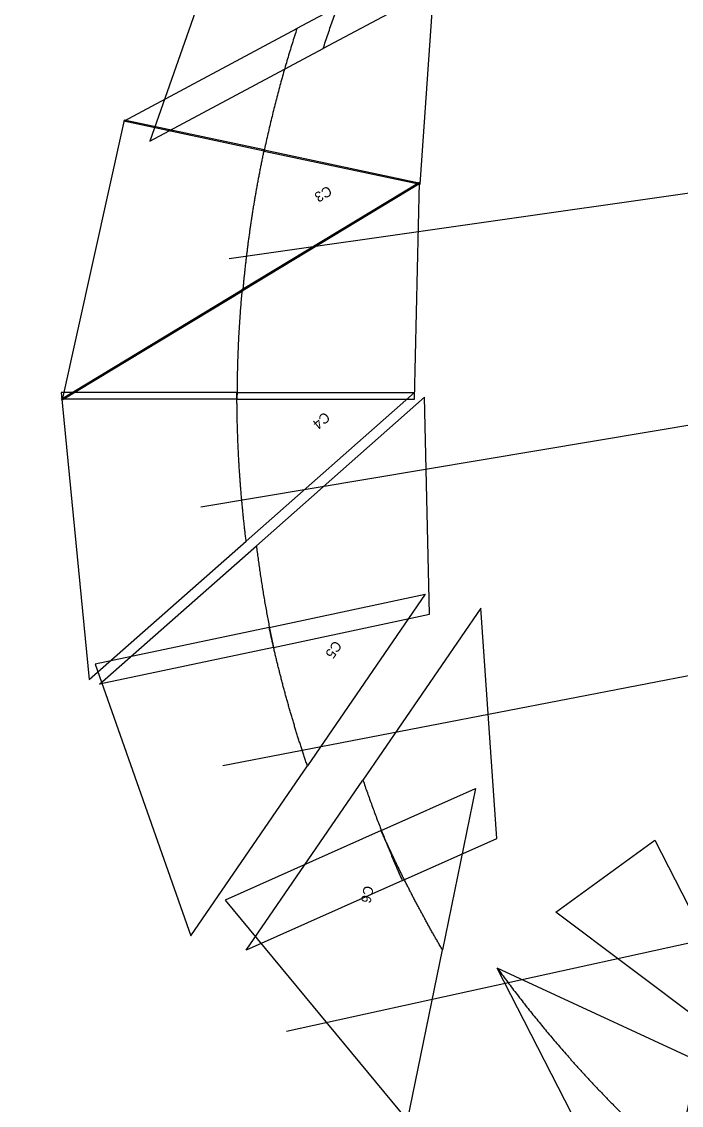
# Model space of a CAD drawing. Extents: x -8646 to 178477, y -34077 to 43180.
# Drawn here: x -8646 to -4509, y -4434 to 2362 of the extents above; entities that cross this region are included whole.
import ezdxf

# ---------------------------------------------------------------- set-up
doc = ezdxf.new("R2010")
doc.units = 0
doc.header["$MEASUREMENT"] = 0
for name, color, linetype in [('08-connection.roosters', 7, 'CONTINUOUS'), ('08-text.roosters', 7, 'CONTINUOUS'), ('81_ROOSTERS_PLINE', 5, 'CONTINUOUS')]:
    doc.layers.add(name, color=color, linetype=linetype)

msp = doc.modelspace()

# ---------------------------------------------------------------- linework, layer by layer
at = {"layer": '08-connection.roosters'}
for p, q in [((-6985.8, -3968.7, 747.9), (174527.4, 35858.1)), ((-7383.4, -2302.4, 710.3), (174527.4, 32858.1)), ((-7522.4, -680.4, 699.9), (174527.4, 29858.1)), ((-7343.9, 877.1, 661.3), (174527.4, 26858.1))]:
    msp.add_line(p, q, dxfattribs=at)
at = {"layer": '81_ROOSTERS_PLINE', "extrusion": (-0.270069, 0.092655, -0.958372)}
msp.add_lwpolyline([(-665.1, 7380), (-740.9, 8272.5), (1020.1, 8284.8), (117.9, 7409.7), (105.6, 7409.9), (93.4, 7410.1), (81.1, 7410.2), (68.9, 7410.4), (56.6, 7410.5), (44.4, 7410.5), (32.1, 7410.6), (19.9, 7410.7), (7.6, 7410.7), (-4.6, 7410.7), (-16.9, 7410.7), (-29.1, 7410.6), (-41.4, 7410.6), (-53.6, 7410.5), (-65.9, 7410.4), (-78.1, 7410.3), (-90.3, 7410.1), (-102.6, 7410), (-114.8, 7409.8), (-127.1, 7409.6), (-139.3, 7409.3), (-151.6, 7409.1), (-163.8, 7408.8), (-176.1, 7408.5), (-188.3, 7408.2), (-200.6, 7407.9), (-212.8, 7407.5), (-225.1, 7407.2), (-237.3, 7406.8), (-249.5, 7406.4), (-261.8, 7405.9), (-274, 7405.5), (-286.3, 7405), (-298.5, 7404.5), (-310.7, 7404), (-323, 7403.5), (-335.2, 7402.9), (-347.5, 7402.3), (-359.7, 7401.7), (-371.9, 7401.1), (-384.2, 7400.5), (-396.4, 7399.8), (-408.6, 7399.1), (-420.8, 7398.4), (-433.1, 7397.7), (-445.3, 7397), (-457.5, 7396.2), (-469.7, 7395.4), (-482, 7394.6), (-494.2, 7393.8), (-506.4, 7392.9), (-518.6, 7392.1), (-530.8, 7391.2), (-543.1, 7390.3), (-555.3, 7389.3), (-567.5, 7388.4), (-579.7, 7387.4), (-591.9, 7386.4), (-604.1, 7385.4), (-616.3, 7384.4), (-628.5, 7383.3), (-640.7, 7382.2), (-652.9, 7381.1), (-665.1, 7380)], dxfattribs=at)
at = {"layer": '81_ROOSTERS_PLINE', "extrusion": (0.270069, -0.092655, 0.958372)}
msp.add_lwpolyline([(-117.9, 7409.7), (-105.6, 7409.9), (-93.4, 7410.1), (-81.1, 7410.2), (-68.9, 7410.4), (-56.6, 7410.5), (-44.4, 7410.5), (-32.1, 7410.6), (-19.9, 7410.7), (-7.6, 7410.7), (4.6, 7410.7), (16.9, 7410.7), (29.1, 7410.6), (41.4, 7410.6), (53.6, 7410.5), (65.9, 7410.4), (78.1, 7410.3), (90.3, 7410.1), (102.6, 7410), (114.8, 7409.8), (127.1, 7409.6), (139.3, 7409.3), (151.6, 7409.1), (163.8, 7408.8), (176.1, 7408.5), (188.3, 7408.2), (200.6, 7407.9), (212.8, 7407.5), (225.1, 7407.2), (237.3, 7406.8), (249.5, 7406.4), (261.8, 7405.9), (274, 7405.5), (286.3, 7405), (298.5, 7404.5), (310.7, 7404), (323, 7403.5), (335.2, 7402.9), (347.5, 7402.3), (359.7, 7401.7), (371.9, 7401.1), (384.2, 7400.5), (396.4, 7399.8), (408.6, 7399.1), (420.8, 7398.4), (433.1, 7397.7), (445.3, 7397), (457.5, 7396.2), (469.7, 7395.4), (482, 7394.6), (494.2, 7393.8), (506.4, 7392.9), (518.6, 7392.1), (530.8, 7391.2), (543.1, 7390.3), (555.3, 7389.3), (567.5, 7388.4), (579.7, 7387.4), (591.9, 7386.4), (604.1, 7385.4), (616.3, 7384.4), (628.5, 7383.3), (640.7, 7382.2), (652.9, 7381.1), (665.1, 7380), (607.9, 6705.8), (-117.9, 7409.7)], dxfattribs=at)
at = {"layer": '81_ROOSTERS_PLINE', "color": 5, "extrusion": (-0.232428, 0.016254, -0.972478)}
for points in [[(-1829.9, 7264.4), (-1817.9, 7267.5), (-1805.8, 7270.6), (-1793.7, 7273.6), (-1781.6, 7276.6), (-1769.6, 7279.6), (-1757.5, 7282.6), (-1745.4, 7285.6), (-1733.3, 7288.6), (-1721.2, 7291.5), (-1709.1, 7294.4), (-1697, 7297.3), (-1684.9, 7300.1), (-1672.8, 7303), (-1660.6, 7305.8), (-1648.5, 7308.6), (-1636.4, 7311.4), (-1624.2, 7314.2), (-1612.1, 7316.9), (-1600, 7319.6), (-1587.8, 7322.3), (-1575.7, 7325), (-1563.5, 7327.7), (-1551.3, 7330.3), (-1539.2, 7332.9), (-1527, 7335.5), (-1514.8, 7338.1), (-1502.6, 7340.7), (-1490.4, 7343.2), (-1478.2, 7345.7), (-1466.1, 7348.2), (-1453.9, 7350.7), (-1441.7, 7353.1), (-1429.4, 7355.6), (-1417.2, 7358), (-1405, 7360.4), (-1392.8, 7362.7), (-1380.6, 7365.1), (-1368.3, 7367.4), (-1356.1, 7369.7), (-1343.9, 7372), (-1331.6, 7374.3), (-1319.4, 7376.5), (-1307.2, 7378.8), (-1294.9, 7381), (-1282.7, 7383.2), (-1270.4, 7385.3), (-1258.1, 7387.5), (-1245.9, 7389.6), (-1233.6, 7391.7), (-1221.3, 7393.8), (-1209, 7395.8), (-1196.8, 7397.9), (-1184.5, 7399.9), (-1172.2, 7401.9), (-1159.9, 7403.9), (-1147.6, 7405.8), (-1135.3, 7407.8), (-1123, 7409.7), (-1110.7, 7411.6), (-1098.4, 7413.4), (-1086.1, 7415.3), (-1073.8, 7417.1), (-1061.5, 7418.9), (-1049.2, 7420.7), (-909.9, 6401.4), (-2357.3, 6401.8), (-1829.9, 7264.4)], [(-1049.2, 7420.7), (-1174.4, 8336.8), (-1829.9, 7264.4), (-1817.9, 7267.5), (-1805.8, 7270.6), (-1793.7, 7273.6), (-1781.6, 7276.6), (-1769.6, 7279.6), (-1757.5, 7282.6), (-1745.4, 7285.6), (-1733.3, 7288.6), (-1721.2, 7291.5), (-1709.1, 7294.4), (-1697, 7297.3), (-1684.9, 7300.1), (-1672.8, 7303), (-1660.6, 7305.8), (-1648.5, 7308.6), (-1636.4, 7311.4), (-1624.2, 7314.2), (-1612.1, 7316.9), (-1600, 7319.6), (-1587.8, 7322.3), (-1575.7, 7325), (-1563.5, 7327.7), (-1551.3, 7330.3), (-1539.2, 7332.9), (-1527, 7335.5), (-1514.8, 7338.1), (-1502.6, 7340.7), (-1490.4, 7343.2), (-1478.2, 7345.7), (-1466.1, 7348.2), (-1453.9, 7350.7), (-1441.7, 7353.1), (-1429.4, 7355.6), (-1417.2, 7358), (-1405, 7360.4), (-1392.8, 7362.7), (-1380.6, 7365.1), (-1368.3, 7367.4), (-1356.1, 7369.7), (-1343.9, 7372), (-1331.6, 7374.3), (-1319.4, 7376.5), (-1307.2, 7378.8), (-1294.9, 7381), (-1282.7, 7383.2), (-1270.4, 7385.3), (-1258.1, 7387.5), (-1245.9, 7389.6), (-1233.6, 7391.7), (-1221.3, 7393.8), (-1209, 7395.8), (-1196.8, 7397.9), (-1184.5, 7399.9), (-1172.2, 7401.9), (-1159.9, 7403.9), (-1147.6, 7405.8), (-1135.3, 7407.8), (-1123, 7409.7), (-1110.7, 7411.6), (-1098.4, 7413.4), (-1086.1, 7415.3), (-1073.8, 7417.1), (-1061.5, 7418.9), (-1049.2, 7420.7)]]:
    msp.add_lwpolyline(points, dxfattribs=at)
at = {"layer": '81_ROOSTERS_PLINE', "extrusion": (-0.233908, 0.008994, -0.972217)}
msp.add_lwpolyline([(-1283, 7383.9), (-1436.1, 8295.7), (332.6, 8625.2), (-397.1, 7486.2), (-404, 7485.8), (-411, 7485.5), (-418, 7485.1), (-424.9, 7484.7), (-431.9, 7484.3), (-438.8, 7483.8), (-445.8, 7483.4), (-452.8, 7483), (-459.7, 7482.6), (-466.7, 7482.1), (-473.6, 7481.7), (-480.6, 7481.2), (-487.5, 7480.8), (-494.5, 7480.3), (-501.5, 7479.8), (-508.4, 7479.3), (-515.4, 7478.9), (-522.3, 7478.4), (-529.3, 7477.9), (-536.2, 7477.4), (-543.2, 7476.8), (-550.1, 7476.3), (-557.1, 7475.8), (-564, 7475.3), (-571, 7474.7), (-577.9, 7474.2), (-584.9, 7473.6), (-591.8, 7473.1), (-598.8, 7472.5), (-605.7, 7471.9), (-612.7, 7471.4), (-619.6, 7470.8), (-626.6, 7470.2), (-633.5, 7469.6), (-640.5, 7469), (-647.4, 7468.4), (-654.4, 7467.7), (-661.3, 7467.1), (-668.2, 7466.5), (-675.2, 7465.8), (-682.1, 7465.2), (-689.1, 7464.5), (-696, 7463.9), (-702.9, 7463.2), (-709.9, 7462.6), (-716.8, 7461.9), (-723.8, 7461.2), (-730.7, 7460.5), (-737.6, 7459.8), (-744.6, 7459.1), (-751.5, 7458.4), (-758.4, 7457.7), (-765.4, 7456.9), (-772.3, 7456.2), (-779.2, 7455.5), (-786.2, 7454.7), (-793.1, 7454), (-800, 7453.2), (-807, 7452.5), (-813.9, 7451.7), (-820.8, 7450.9), (-827.8, 7450.1), (-834.7, 7449.3), (-841.6, 7448.5), (-848.5, 7447.7), (-855.5, 7446.9), (-862.4, 7446.1), (-869.3, 7445.3), (-876.2, 7444.5), (-883.2, 7443.6), (-890.1, 7442.8), (-897, 7441.9), (-903.9, 7441.1), (-910.8, 7440.2), (-917.7, 7439.3), (-924.7, 7438.5), (-931.6, 7437.6), (-938.5, 7436.7), (-945.4, 7435.8), (-952.3, 7434.9), (-959.2, 7434), (-966.1, 7433.1), (-973.1, 7432.2), (-980, 7431.2), (-986.9, 7430.3), (-993.8, 7429.4), (-1000.7, 7428.4), (-1007.6, 7427.5), (-1014.5, 7426.5), (-1021.4, 7425.5), (-1028.3, 7424.6), (-1035.2, 7423.6), (-1042.1, 7422.6), (-1049, 7421.6), (-1055.9, 7420.6), (-1062.8, 7419.6), (-1069.7, 7418.6), (-1076.6, 7417.6), (-1083.5, 7416.5), (-1090.4, 7415.5), (-1097.3, 7414.5), (-1104.2, 7413.4), (-1111.1, 7412.4), (-1118, 7411.3), (-1124.9, 7410.2), (-1131.7, 7409.2), (-1138.6, 7408.1), (-1145.5, 7407), (-1152.4, 7405.9), (-1159.3, 7404.8), (-1166.2, 7403.7), (-1173.1, 7402.6), (-1179.9, 7401.5), (-1186.8, 7400.3), (-1193.7, 7399.2), (-1200.6, 7398.1), (-1207.5, 7396.9), (-1214.3, 7395.8), (-1221.2, 7394.6), (-1228.1, 7393.5), (-1235, 7392.3), (-1241.8, 7391.1), (-1248.7, 7389.9), (-1255.6, 7388.7), (-1262.4, 7387.5), (-1269.3, 7386.3), (-1276.2, 7385.1), (-1283, 7383.9)], dxfattribs=at)
at = {"layer": '81_ROOSTERS_PLINE', "extrusion": (0.233908, -0.008994, 0.972217)}
msp.add_lwpolyline([(397.1, 7486.2), (404, 7485.8), (411, 7485.5), (418, 7485.1), (424.9, 7484.7), (431.9, 7484.3), (438.8, 7483.8), (445.8, 7483.4), (452.8, 7483), (459.7, 7482.6), (466.7, 7482.1), (473.6, 7481.7), (480.6, 7481.2), (487.5, 7480.8), (494.5, 7480.3), (501.5, 7479.8), (508.4, 7479.3), (515.4, 7478.9), (522.3, 7478.4), (529.3, 7477.9), (536.2, 7477.4), (543.2, 7476.8), (550.1, 7476.3), (557.1, 7475.8), (564, 7475.3), (571, 7474.7), (577.9, 7474.2), (584.9, 7473.6), (591.8, 7473.1), (598.8, 7472.5), (605.7, 7471.9), (612.7, 7471.4), (619.6, 7470.8), (626.6, 7470.2), (633.5, 7469.6), (640.5, 7469), (647.4, 7468.4), (654.4, 7467.7), (661.3, 7467.1), (668.2, 7466.5), (675.2, 7465.8), (682.1, 7465.2), (689.1, 7464.5), (696, 7463.9), (702.9, 7463.2), (709.9, 7462.6), (716.8, 7461.9), (723.8, 7461.2), (730.7, 7460.5), (737.6, 7459.8), (744.6, 7459.1), (751.5, 7458.4), (758.4, 7457.7), (765.4, 7456.9), (772.3, 7456.2), (779.2, 7455.5), (786.2, 7454.7), (793.1, 7454), (800, 7453.2), (807, 7452.5), (813.9, 7451.7), (820.8, 7450.9), (827.8, 7450.1), (834.7, 7449.3), (841.6, 7448.5), (848.5, 7447.7), (855.5, 7446.9), (862.4, 7446.1), (869.3, 7445.3), (876.2, 7444.5), (883.2, 7443.6), (890.1, 7442.8), (897, 7441.9), (903.9, 7441.1), (910.8, 7440.2), (917.7, 7439.3), (924.7, 7438.5), (931.6, 7437.6), (938.5, 7436.7), (945.4, 7435.8), (952.3, 7434.9), (959.2, 7434), (966.1, 7433.1), (973.1, 7432.2), (980, 7431.2), (986.9, 7430.3), (993.8, 7429.4), (1000.7, 7428.4), (1007.6, 7427.5), (1014.5, 7426.5), (1021.4, 7425.5), (1028.3, 7424.6), (1035.2, 7423.6), (1042.1, 7422.6), (1049, 7421.6), (1055.9, 7420.6), (1062.8, 7419.6), (1069.7, 7418.6), (1076.6, 7417.6), (1083.5, 7416.5), (1090.4, 7415.5), (1097.3, 7414.5), (1104.2, 7413.4), (1111.1, 7412.4), (1118, 7411.3), (1124.9, 7410.2), (1131.7, 7409.2), (1138.6, 7408.1), (1145.5, 7407), (1152.4, 7405.9), (1159.3, 7404.8), (1166.2, 7403.7), (1173.1, 7402.6), (1179.9, 7401.5), (1186.8, 7400.3), (1193.7, 7399.2), (1200.6, 7398.1), (1207.5, 7396.9), (1214.3, 7395.8), (1221.2, 7394.6), (1228.1, 7393.5), (1235, 7392.3), (1241.8, 7391.1), (1248.7, 7389.9), (1255.6, 7388.7), (1262.4, 7387.5), (1269.3, 7386.3), (1276.2, 7385.1), (1283, 7383.9), (1112.7, 6369.3), (397.1, 7486.2)], dxfattribs=at)
at = {"layer": '81_ROOSTERS_PLINE', "color": 5, "extrusion": (-0.231781, 0.005271, -0.972754)}
for points in [[(-515.2, 7481.7), (-504.5, 7482.5), (-493.8, 7483.2), (-483.1, 7483.9), (-472.4, 7484.6), (-461.7, 7485.3), (-450.9, 7486), (-440.2, 7486.6), (-429.5, 7487.3), (-418.8, 7487.9), (-408.1, 7488.5), (-397.3, 7489.1), (-386.6, 7489.7), (-375.9, 7490.2), (-365.2, 7490.8), (-354.5, 7491.3), (-343.7, 7491.8), (-333, 7492.3), (-322.3, 7492.8), (-311.6, 7493.2), (-300.8, 7493.7), (-290.1, 7494.1), (-279.4, 7494.5), (-268.6, 7494.9), (-257.9, 7495.3), (-247.2, 7495.7), (-236.4, 7496), (-225.7, 7496.4), (-215, 7496.7), (-204.3, 7497), (-193.5, 7497.3), (-182.8, 7497.6), (-172.1, 7497.8), (-161.3, 7498.1), (-150.6, 7498.3), (-139.8, 7498.5), (-129.1, 7498.7), (-118.4, 7498.9), (-107.6, 7499.1), (-96.9, 7499.2), (-86.2, 7499.4), (-75.4, 7499.5), (-64.7, 7499.6), (-54, 7499.7), (-43.2, 7499.7), (-32.5, 7499.8), (-21.7, 7499.8), (-11, 7499.8), (-0.3, 7499.9), (10.5, 7499.8), (21.2, 7499.8), (31.9, 7499.8), (42.7, 7499.7), (53.4, 7499.7), (64.1, 7499.6), (74.9, 7499.5), (85.6, 7499.4), (96.4, 7499.2), (107.1, 7499.1), (117.8, 7498.9), (128.6, 7498.7), (139.3, 7498.5), (150, 7498.3), (160.8, 7498.1), (171.9, 7497.8), (146.6, 6354), (-1213.7, 6354), (-515.2, 7481.7)], [(171.9, 7497.8), (197, 8631.7), (-515.2, 7481.7), (-504.5, 7482.5), (-493.8, 7483.2), (-483.1, 7483.9), (-472.4, 7484.6), (-461.7, 7485.3), (-450.9, 7486), (-440.2, 7486.6), (-429.5, 7487.3), (-418.8, 7487.9), (-408.1, 7488.5), (-397.3, 7489.1), (-386.6, 7489.7), (-375.9, 7490.2), (-365.2, 7490.8), (-354.5, 7491.3), (-343.7, 7491.8), (-333, 7492.3), (-322.3, 7492.8), (-311.6, 7493.2), (-300.8, 7493.7), (-290.1, 7494.1), (-279.4, 7494.5), (-268.6, 7494.9), (-257.9, 7495.3), (-247.2, 7495.7), (-236.4, 7496), (-225.7, 7496.4), (-215, 7496.7), (-204.3, 7497), (-193.5, 7497.3), (-182.8, 7497.6), (-172.1, 7497.8), (-161.3, 7498.1), (-150.6, 7498.3), (-139.8, 7498.5), (-129.1, 7498.7), (-118.4, 7498.9), (-107.6, 7499.1), (-96.9, 7499.2), (-86.2, 7499.4), (-75.4, 7499.5), (-64.7, 7499.6), (-54, 7499.7), (-43.2, 7499.7), (-32.5, 7499.8), (-21.7, 7499.8), (-11, 7499.8), (-0.3, 7499.9), (10.5, 7499.8), (21.2, 7499.8), (31.9, 7499.8), (42.7, 7499.7), (53.4, 7499.7), (64.1, 7499.6), (74.9, 7499.5), (85.6, 7499.4), (96.4, 7499.2), (107.1, 7499.1), (117.8, 7498.9), (128.6, 7498.7), (139.3, 7498.5), (150, 7498.3), (160.8, 7498.1), (171.9, 7497.8)]]:
    msp.add_lwpolyline(points, dxfattribs=at)
at = {"layer": '81_ROOSTERS_PLINE', "extrusion": (-0.231649, -0.034056, -0.972203)}
msp.add_lwpolyline([(-1096.7, 7419.3), (-1257.1, 8542), (549.4, 8630.7), (-166.6, 7499.8), (-173.9, 7499.7), (-181.2, 7499.5), (-188.5, 7499.3), (-195.8, 7499.1), (-203.1, 7498.9), (-210.4, 7498.7), (-217.7, 7498.5), (-225, 7498.3), (-232.3, 7498), (-239.6, 7497.8), (-246.9, 7497.6), (-254.2, 7497.3), (-261.5, 7497.1), (-268.7, 7496.8), (-276, 7496.5), (-283.3, 7496.2), (-290.6, 7496), (-297.9, 7495.7), (-305.2, 7495.4), (-312.5, 7495.1), (-319.8, 7494.7), (-327.1, 7494.4), (-334.4, 7494.1), (-341.7, 7493.8), (-349, 7493.4), (-356.2, 7493.1), (-363.5, 7492.7), (-370.8, 7492.3), (-378.1, 7492), (-385.4, 7491.6), (-392.7, 7491.2), (-400, 7490.8), (-407.3, 7490.4), (-414.5, 7490), (-421.8, 7489.6), (-429.1, 7489.2), (-436.4, 7488.7), (-443.7, 7488.3), (-451, 7487.8), (-458.3, 7487.4), (-465.5, 7486.9), (-472.8, 7486.5), (-480.1, 7486), (-487.4, 7485.5), (-494.7, 7485), (-502, 7484.5), (-509.2, 7484), (-516.5, 7483.5), (-523.8, 7483), (-531.1, 7482.5), (-538.4, 7481.9), (-545.6, 7481.4), (-552.9, 7480.9), (-560.2, 7480.3), (-567.5, 7479.7), (-574.7, 7479.2), (-582, 7478.6), (-589.3, 7478), (-596.6, 7477.4), (-603.8, 7476.8), (-611.1, 7476.2), (-618.4, 7475.6), (-625.7, 7475), (-632.9, 7474.4), (-640.2, 7473.7), (-647.5, 7473.1), (-654.7, 7472.4), (-662, 7471.8), (-669.3, 7471.1), (-676.5, 7470.5), (-683.8, 7469.8), (-691.1, 7469.1), (-698.3, 7468.4), (-705.6, 7467.7), (-712.9, 7467), (-720.1, 7466.3), (-727.4, 7465.6), (-734.7, 7464.8), (-741.9, 7464.1), (-749.2, 7463.4), (-756.4, 7462.6), (-763.7, 7461.9), (-771, 7461.1), (-778.2, 7460.3), (-785.5, 7459.5), (-792.7, 7458.8), (-800, 7458), (-807.2, 7457.2), (-814.5, 7456.4), (-821.7, 7455.5), (-829, 7454.7), (-836.2, 7453.9), (-843.5, 7453.1), (-850.7, 7452.2), (-858, 7451.4), (-865.2, 7450.5), (-872.5, 7449.6), (-879.7, 7448.8), (-887, 7447.9), (-894.2, 7447), (-901.5, 7446.1), (-908.7, 7445.2), (-916, 7444.3), (-923.2, 7443.4), (-930.4, 7442.5), (-937.7, 7441.5), (-944.9, 7440.6), (-952.1, 7439.7), (-959.4, 7438.7), (-966.6, 7437.8), (-973.8, 7436.8), (-981.1, 7435.8), (-988.3, 7434.8), (-995.5, 7433.8), (-1002.8, 7432.9), (-1010, 7431.9), (-1017.2, 7430.8), (-1024.5, 7429.8), (-1031.7, 7428.8), (-1038.9, 7427.8), (-1046.1, 7426.7), (-1053.4, 7425.7), (-1060.6, 7424.6), (-1067.8, 7423.6), (-1075, 7422.5), (-1082.2, 7421.4), (-1089.5, 7420.4), (-1096.7, 7419.3)], dxfattribs=at)
at = {"layer": '81_ROOSTERS_PLINE', "extrusion": (0.231649, 0.034056, 0.972203)}
msp.add_lwpolyline([(166.6, 7499.8), (173.9, 7499.7), (181.2, 7499.5), (188.5, 7499.3), (195.8, 7499.1), (203.1, 7498.9), (210.4, 7498.7), (217.7, 7498.5), (225, 7498.3), (232.3, 7498), (239.6, 7497.8), (246.9, 7497.6), (254.2, 7497.3), (261.5, 7497.1), (268.7, 7496.8), (276, 7496.5), (283.3, 7496.2), (290.6, 7496), (297.9, 7495.7), (305.2, 7495.4), (312.5, 7495.1), (319.8, 7494.7), (327.1, 7494.4), (334.4, 7494.1), (341.7, 7493.8), (349, 7493.4), (356.2, 7493.1), (363.5, 7492.7), (370.8, 7492.3), (378.1, 7492), (385.4, 7491.6), (392.7, 7491.2), (400, 7490.8), (407.3, 7490.4), (414.5, 7490), (421.8, 7489.6), (429.1, 7489.2), (436.4, 7488.7), (443.7, 7488.3), (451, 7487.8), (458.3, 7487.4), (465.5, 7486.9), (472.8, 7486.5), (480.1, 7486), (487.4, 7485.5), (494.7, 7485), (502, 7484.5), (509.2, 7484), (516.5, 7483.5), (523.8, 7483), (531.1, 7482.5), (538.4, 7481.9), (545.6, 7481.4), (552.9, 7480.9), (560.2, 7480.3), (567.5, 7479.7), (574.7, 7479.2), (582, 7478.6), (589.3, 7478), (596.6, 7477.4), (603.8, 7476.8), (611.1, 7476.2), (618.4, 7475.6), (625.7, 7475), (632.9, 7474.4), (640.2, 7473.7), (647.5, 7473.1), (654.7, 7472.4), (662, 7471.8), (669.3, 7471.1), (676.5, 7470.5), (683.8, 7469.8), (691.1, 7469.1), (698.3, 7468.4), (705.6, 7467.7), (712.9, 7467), (720.1, 7466.3), (727.4, 7465.6), (734.7, 7464.8), (741.9, 7464.1), (749.2, 7463.4), (756.4, 7462.6), (763.7, 7461.9), (771, 7461.1), (778.2, 7460.3), (785.5, 7459.5), (792.7, 7458.8), (800, 7458), (807.2, 7457.2), (814.5, 7456.4), (821.7, 7455.5), (829, 7454.7), (836.2, 7453.9), (843.5, 7453.1), (850.7, 7452.2), (858, 7451.4), (865.2, 7450.5), (872.5, 7449.6), (879.7, 7448.8), (887, 7447.9), (894.2, 7447), (901.5, 7446.1), (908.7, 7445.2), (916, 7444.3), (923.2, 7443.4), (930.4, 7442.5), (937.7, 7441.5), (944.9, 7440.6), (952.1, 7439.7), (959.4, 7438.7), (966.6, 7437.8), (973.8, 7436.8), (981.1, 7435.8), (988.3, 7434.8), (995.5, 7433.8), (1002.8, 7432.9), (1010, 7431.9), (1017.2, 7430.8), (1024.5, 7429.8), (1031.7, 7428.8), (1038.9, 7427.8), (1046.1, 7426.7), (1053.4, 7425.7), (1060.6, 7424.6), (1067.8, 7423.6), (1075, 7422.5), (1082.2, 7421.4), (1089.5, 7420.4), (1096.7, 7419.3), (934.8, 6286.7), (166.6, 7499.8)], dxfattribs=at)
at = {"layer": '81_ROOSTERS_PLINE', "color": 5, "extrusion": (-0.255163, -0.0058, -0.966881)}
msp.add_lwpolyline([(761.7, 7439.4), (771.7, 7438.3), (781.8, 7437.2), (791.8, 7436.2), (801.8, 7435.1), (811.9, 7433.9), (821.9, 7432.8), (831.9, 7431.7), (842, 7430.5), (852, 7429.3), (862, 7428.1), (872, 7426.9), (882.1, 7425.7), (892.1, 7424.5), (902.1, 7423.3), (912.1, 7422), (922.1, 7420.7), (932.1, 7419.5), (942.2, 7418.2), (952.2, 7416.8), (962.2, 7415.5), (972.2, 7414.2), (982.2, 7412.8), (992.2, 7411.5), (1002.2, 7410.1), (1012.2, 7408.7), (1022.2, 7407.3), (1032.2, 7405.9), (1042.2, 7404.4), (1052.2, 7403), (1062.2, 7401.5), (1072.1, 7400), (1082.1, 7398.6), (1092.1, 7397.1), (1102.1, 7395.5), (1112.1, 7394), (1122, 7392.5), (1132, 7390.9), (1142, 7389.3), (1152, 7387.7), (1161.9, 7386.1), (1171.9, 7384.5), (1181.9, 7382.9), (1191.8, 7381.3), (1201.8, 7379.6), (1211.7, 7377.9), (1221.7, 7376.2), (1231.6, 7374.6), (1241.6, 7372.8), (1251.5, 7371.1), (1261.5, 7369.4), (1271.4, 7367.6), (1281.4, 7365.9), (1291.3, 7364.1), (1301.2, 7362.3), (1311.2, 7360.5), (1321.1, 7358.7), (1331, 7356.8), (1341, 7355), (1350.9, 7353.1), (1360.8, 7351.2), (1370.7, 7349.4), (1380.6, 7347.5), (1390.6, 7345.5), (1400.5, 7343.6), (1214.7, 6326.5), (-145.7, 6326.5), (761.7, 7439.4)], dxfattribs=at)
at = {"layer": '81_ROOSTERS_PLINE', "color": 5, "extrusion": (0.255163, 0.0058, 0.966881)}
msp.add_lwpolyline([(-1400.5, 7343.6), (-1607.4, 8476.8), (-761.7, 7439.4), (-771.7, 7438.3), (-781.8, 7437.2), (-791.8, 7436.2), (-801.8, 7435.1), (-811.9, 7433.9), (-821.9, 7432.8), (-831.9, 7431.7), (-842, 7430.5), (-852, 7429.3), (-862, 7428.1), (-872, 7426.9), (-882.1, 7425.7), (-892.1, 7424.5), (-902.1, 7423.3), (-912.1, 7422), (-922.1, 7420.7), (-932.1, 7419.5), (-942.2, 7418.2), (-952.2, 7416.8), (-962.2, 7415.5), (-972.2, 7414.2), (-982.2, 7412.8), (-992.2, 7411.5), (-1002.2, 7410.1), (-1012.2, 7408.7), (-1022.2, 7407.3), (-1032.2, 7405.9), (-1042.2, 7404.4), (-1052.2, 7403), (-1062.2, 7401.5), (-1072.1, 7400), (-1082.1, 7398.6), (-1092.1, 7397.1), (-1102.1, 7395.5), (-1112.1, 7394), (-1122, 7392.5), (-1132, 7390.9), (-1142, 7389.3), (-1152, 7387.7), (-1161.9, 7386.1), (-1171.9, 7384.5), (-1181.9, 7382.9), (-1191.8, 7381.3), (-1201.8, 7379.6), (-1211.7, 7377.9), (-1221.7, 7376.2), (-1231.6, 7374.6), (-1241.6, 7372.8), (-1251.5, 7371.1), (-1261.5, 7369.4), (-1271.4, 7367.6), (-1281.4, 7365.9), (-1291.3, 7364.1), (-1301.2, 7362.3), (-1311.2, 7360.5), (-1321.1, 7358.7), (-1331, 7356.8), (-1341, 7355), (-1350.9, 7353.1), (-1360.8, 7351.2), (-1370.7, 7349.4), (-1380.6, 7347.5), (-1390.6, 7345.5), (-1400.5, 7343.6)], dxfattribs=at)
at = {"layer": '81_ROOSTERS_PLINE', "extrusion": (0.233162, 0.108643, 0.96635)}
msp.add_lwpolyline([(805.1, 7436.4), (812.2, 7435.6), (819.2, 7434.8), (826.2, 7434), (833.2, 7433.2), (840.2, 7432.4), (847.2, 7431.6), (854.2, 7430.8), (861.2, 7430), (868.2, 7429.1), (875.2, 7428.3), (882.2, 7427.4), (889.2, 7426.6), (896.2, 7425.7), (903.2, 7424.8), (910.2, 7424), (917.2, 7423.1), (924.2, 7422.2), (931.2, 7421.3), (938.2, 7420.4), (945.2, 7419.5), (952.2, 7418.6), (959.2, 7417.6), (966.2, 7416.7), (973.2, 7415.8), (980.2, 7414.8), (987.2, 7413.9), (994.2, 7412.9), (1001.2, 7411.9), (1008.2, 7411), (1015.2, 7410), (1022.1, 7409), (1029.1, 7408), (1036.1, 7407), (1043.1, 7406), (1050.1, 7405), (1057.1, 7404), (1064, 7403), (1071, 7401.9), (1078, 7400.9), (1085, 7399.8), (1092, 7398.8), (1098.9, 7397.7), (1105.9, 7396.7), (1112.9, 7395.6), (1119.9, 7394.5), (1126.8, 7393.4), (1133.8, 7392.3), (1140.8, 7391.2), (1147.7, 7390.1), (1154.7, 7389), (1161.7, 7387.9), (1168.6, 7386.8), (1175.6, 7385.6), (1182.6, 7384.5), (1189.5, 7383.3), (1196.5, 7382.2), (1203.4, 7381), (1210.4, 7379.9), (1217.4, 7378.7), (1224.3, 7377.5), (1231.3, 7376.3), (1238.2, 7375.1), (1245.2, 7373.9), (1252.1, 7372.7), (1259.1, 7371.5), (1266, 7370.3), (1273, 7369), (1279.9, 7367.8), (1286.9, 7366.6), (1293.8, 7365.3), (1300.8, 7364.1), (1307.7, 7362.8), (1314.6, 7361.5), (1321.6, 7360.3), (1328.5, 7359), (1335.5, 7357.7), (1342.4, 7356.4), (1349.3, 7355.1), (1356.3, 7353.8), (1363.2, 7352.5), (1370.1, 7351.2), (1377, 7349.8), (1384, 7348.5), (1390.9, 7347.2), (1397.8, 7345.8), (1404.8, 7344.4), (1411.7, 7343.1), (1418.6, 7341.7), (1425.5, 7340.3), (1432.4, 7339), (1439.4, 7337.6), (1446.3, 7336.2), (1453.2, 7334.8), (1460.1, 7333.4), (1467, 7332), (1473.9, 7330.5), (1480.8, 7329.1), (1487.7, 7327.7), (1494.7, 7326.2), (1501.6, 7324.8), (1508.5, 7323.3), (1515.4, 7321.9), (1522.3, 7320.4), (1529.2, 7318.9), (1536.1, 7317.4), (1543, 7316), (1549.9, 7314.5), (1556.8, 7313), (1563.6, 7311.4), (1570.5, 7309.9), (1577.4, 7308.4), (1584.3, 7306.9), (1591.2, 7305.3), (1598.1, 7303.8), (1605, 7302.3), (1611.9, 7300.7), (1618.7, 7299.1), (1625.6, 7297.6), (1632.5, 7296), (1639.4, 7294.4), (1646.2, 7292.8), (1653.1, 7291.2), (1660, 7289.6), (1666.9, 7288), (1673.7, 7286.4), (1680.6, 7284.8), (1687.5, 7283.2), (1694.3, 7281.5), (1469.5, 6272.4), (805.1, 7436.4)], dxfattribs=at)
at = {"layer": '81_ROOSTERS_PLINE', "color": 5, "extrusion": (-0.345068, -0.024067, -0.938269)}
msp.add_lwpolyline([(1935.2, 7094.6), (1945.4, 7091.7), (1955.7, 7088.7), (1965.9, 7085.8), (1976.1, 7082.9), (1986.4, 7079.9), (1996.6, 7076.9), (2006.8, 7073.9), (2017, 7070.9), (2027.2, 7067.9), (2037.4, 7064.8), (2047.6, 7061.8), (2057.8, 7058.7), (2068, 7055.6), (2078.2, 7052.5), (2088.4, 7049.4), (2098.6, 7046.2), (2108.7, 7043.1), (2118.9, 7039.9), (2129.1, 7036.8), (2139.2, 7033.6), (2149.4, 7030.4), (2159.5, 7027.1), (2169.7, 7023.9), (2179.8, 7020.6), (2189.9, 7017.4), (2200.1, 7014.1), (2210.2, 7010.8), (2220.3, 7007.5), (2230.4, 7004.1), (2240.5, 7000.8), (2250.6, 6997.4), (2260.7, 6994.1), (2270.8, 6990.7), (2280.9, 6987.3), (2291, 6983.9), (2301.1, 6980.4), (2311.2, 6977), (2321.2, 6973.5), (2331.3, 6970), (2341.4, 6966.5), (2351.4, 6963), (2361.5, 6959.5), (2371.5, 6956), (2381.5, 6952.4), (2391.6, 6948.9), (2401.6, 6945.3), (2411.6, 6941.7), (2421.6, 6938.1), (2431.7, 6934.4), (2441.7, 6930.8), (2451.7, 6927.1), (2461.7, 6923.5), (2471.7, 6919.8), (2481.6, 6916.1), (2491.6, 6912.4), (2501.6, 6908.6), (2511.6, 6904.9), (2521.5, 6901.1), (2531.5, 6897.4), (2541.4, 6893.6), (2551.4, 6889.8), (2561.3, 6886), (2571.3, 6882.1), (2581.2, 6878.3), (2359.4, 6229.1), (911.9, 6228.9), (1935.2, 7094.6)], dxfattribs=at)
at = {"layer": '81_ROOSTERS_PLINE', "extrusion": (-0.233162, -0.108643, -0.96635)}
msp.add_lwpolyline([(-1694.3, 7281.5), (-1944.8, 8405.9), (-147.7, 8588.4), (-805.1, 7436.4), (-812.2, 7435.6), (-819.2, 7434.8), (-826.2, 7434), (-833.2, 7433.2), (-840.2, 7432.4), (-847.2, 7431.6), (-854.2, 7430.8), (-861.2, 7430), (-868.2, 7429.1), (-875.2, 7428.3), (-882.2, 7427.4), (-889.2, 7426.6), (-896.2, 7425.7), (-903.2, 7424.8), (-910.2, 7424), (-917.2, 7423.1), (-924.2, 7422.2), (-931.2, 7421.3), (-938.2, 7420.4), (-945.2, 7419.5), (-952.2, 7418.6), (-959.2, 7417.6), (-966.2, 7416.7), (-973.2, 7415.8), (-980.2, 7414.8), (-987.2, 7413.9), (-994.2, 7412.9), (-1001.2, 7411.9), (-1008.2, 7411), (-1015.2, 7410), (-1022.1, 7409), (-1029.1, 7408), (-1036.1, 7407), (-1043.1, 7406), (-1050.1, 7405), (-1057.1, 7404), (-1064, 7403), (-1071, 7401.9), (-1078, 7400.9), (-1085, 7399.8), (-1092, 7398.8), (-1098.9, 7397.7), (-1105.9, 7396.7), (-1112.9, 7395.6), (-1119.9, 7394.5), (-1126.8, 7393.4), (-1133.8, 7392.3), (-1140.8, 7391.2), (-1147.7, 7390.1), (-1154.7, 7389), (-1161.7, 7387.9), (-1168.6, 7386.8), (-1175.6, 7385.6), (-1182.6, 7384.5), (-1189.5, 7383.3), (-1196.5, 7382.2), (-1203.4, 7381), (-1210.4, 7379.9), (-1217.4, 7378.7), (-1224.3, 7377.5), (-1231.3, 7376.3), (-1238.2, 7375.1), (-1245.2, 7373.9), (-1252.1, 7372.7), (-1259.1, 7371.5), (-1266, 7370.3), (-1273, 7369), (-1279.9, 7367.8), (-1286.9, 7366.6), (-1293.8, 7365.3), (-1300.8, 7364.1), (-1307.7, 7362.8), (-1314.6, 7361.5), (-1321.6, 7360.3), (-1328.5, 7359), (-1335.5, 7357.7), (-1342.4, 7356.4), (-1349.3, 7355.1), (-1356.3, 7353.8), (-1363.2, 7352.5), (-1370.1, 7351.2), (-1377, 7349.8), (-1384, 7348.5), (-1390.9, 7347.2), (-1397.8, 7345.8), (-1404.8, 7344.4), (-1411.7, 7343.1), (-1418.6, 7341.7), (-1425.5, 7340.3), (-1432.4, 7339), (-1439.4, 7337.6), (-1446.3, 7336.2), (-1453.2, 7334.8), (-1460.1, 7333.4), (-1467, 7332), (-1473.9, 7330.5), (-1480.8, 7329.1), (-1487.7, 7327.7), (-1494.7, 7326.2), (-1501.6, 7324.8), (-1508.5, 7323.3), (-1515.4, 7321.9), (-1522.3, 7320.4), (-1529.2, 7318.9), (-1536.1, 7317.4), (-1543, 7316), (-1549.9, 7314.5), (-1556.8, 7313), (-1563.6, 7311.4), (-1570.5, 7309.9), (-1577.4, 7308.4), (-1584.3, 7306.9), (-1591.2, 7305.3), (-1598.1, 7303.8), (-1605, 7302.3), (-1611.9, 7300.7), (-1618.7, 7299.1), (-1625.6, 7297.6), (-1632.5, 7296), (-1639.4, 7294.4), (-1646.2, 7292.8), (-1653.1, 7291.2), (-1660, 7289.6), (-1666.9, 7288), (-1673.7, 7286.4), (-1680.6, 7284.8), (-1687.5, 7283.2), (-1694.3, 7281.5)], dxfattribs=at)
at = {"layer": '81_ROOSTERS_PLINE', "color": 5, "extrusion": (0.345068, 0.024067, 0.938269)}
msp.add_lwpolyline([(-2581.2, 6878.3), (-2947.8, 7951.3), (-1935.2, 7094.6), (-1945.4, 7091.7), (-1955.7, 7088.7), (-1965.9, 7085.8), (-1976.1, 7082.9), (-1986.4, 7079.9), (-1996.6, 7076.9), (-2006.8, 7073.9), (-2017, 7070.9), (-2027.2, 7067.9), (-2037.4, 7064.8), (-2047.6, 7061.8), (-2057.8, 7058.7), (-2068, 7055.6), (-2078.2, 7052.5), (-2088.4, 7049.4), (-2098.6, 7046.2), (-2108.7, 7043.1), (-2118.9, 7039.9), (-2129.1, 7036.8), (-2139.2, 7033.6), (-2149.4, 7030.4), (-2159.5, 7027.1), (-2169.7, 7023.9), (-2179.8, 7020.6), (-2189.9, 7017.4), (-2200.1, 7014.1), (-2210.2, 7010.8), (-2220.3, 7007.5), (-2230.4, 7004.1), (-2240.5, 7000.8), (-2250.6, 6997.4), (-2260.7, 6994.1), (-2270.8, 6990.7), (-2280.9, 6987.3), (-2291, 6983.9), (-2301.1, 6980.4), (-2311.2, 6977), (-2321.2, 6973.5), (-2331.3, 6970), (-2341.4, 6966.5), (-2351.4, 6963), (-2361.5, 6959.5), (-2371.5, 6956), (-2381.5, 6952.4), (-2391.6, 6948.9), (-2401.6, 6945.3), (-2411.6, 6941.7), (-2421.6, 6938.1), (-2431.7, 6934.4), (-2441.7, 6930.8), (-2451.7, 6927.1), (-2461.7, 6923.5), (-2471.7, 6919.8), (-2481.6, 6916.1), (-2491.6, 6912.4), (-2501.6, 6908.6), (-2511.6, 6904.9), (-2521.5, 6901.1), (-2531.5, 6897.4), (-2541.4, 6893.6), (-2551.4, 6889.8), (-2561.3, 6886), (-2571.3, 6882.1), (-2581.2, 6878.3)], dxfattribs=at)
at = {"layer": '81_ROOSTERS_PLINE', "extrusion": (-0.270974, -0.194316, -0.942769)}
msp.add_lwpolyline([(-689.3, 7316.1), (-695.8, 7315.5), (-702.4, 7314.8), (-709, 7314.2), (-715.5, 7313.5), (-722.1, 7312.9), (-728.6, 7312.2), (-735.2, 7311.5), (-741.7, 7310.8), (-748.3, 7310.1), (-754.9, 7309.4), (-761.4, 7308.7), (-768, 7308), (-774.5, 7307.3), (-781.1, 7306.6), (-787.6, 7305.9), (-794.2, 7305.1), (-800.7, 7304.4), (-807.3, 7303.6), (-813.8, 7302.9), (-820.4, 7302.1), (-826.9, 7301.4), (-833.5, 7300.6), (-840, 7299.8), (-846.6, 7299), (-853.1, 7298.3), (-859.6, 7297.5), (-866.2, 7296.7), (-872.7, 7295.9), (-879.3, 7295), (-885.8, 7294.2), (-892.3, 7293.4), (-898.9, 7292.6), (-905.4, 7291.7), (-912, 7290.9), (-918.5, 7290.1), (-925, 7289.2), (-931.6, 7288.3), (-938.1, 7287.5), (-944.6, 7286.6), (-951.2, 7285.7), (-957.7, 7284.8), (-964.2, 7284), (-970.8, 7283.1), (-977.3, 7282.2), (-983.8, 7281.2), (-990.4, 7280.3), (-996.9, 7279.4), (-1003.4, 7278.5), (-1009.9, 7277.6), (-1016.5, 7276.6), (-1023, 7275.7), (-1029.5, 7274.7), (-1036, 7273.8), (-1042.5, 7272.8), (-1049.1, 7271.8), (-1055.6, 7270.9), (-1062.1, 7269.9), (-1068.6, 7268.9), (-1075.1, 7267.9), (-1081.7, 7266.9), (-1088.2, 7265.9), (-1094.7, 7264.9), (-1101.2, 7263.9), (-1107.7, 7262.9), (-1114.2, 7261.8), (-1120.7, 7260.8), (-1127.2, 7259.7), (-1133.7, 7258.7), (-1140.2, 7257.6), (-1146.8, 7256.6), (-1153.3, 7255.5), (-1159.8, 7254.5), (-1166.3, 7253.4), (-1172.8, 7252.3), (-1179.3, 7251.2), (-1185.8, 7250.1), (-1192.3, 7249), (-1198.8, 7247.9), (-1205.3, 7246.8), (-1211.8, 7245.7), (-1218.3, 7244.6), (-1224.7, 7243.4), (-1231.2, 7242.3), (-1237.7, 7241.1), (-1244.2, 7240), (-1250.7, 7238.8), (-1257.2, 7237.7), (-1263.7, 7236.5), (-1270.2, 7235.3), (-1276.7, 7234.2), (-1283.1, 7233), (-1289.6, 7231.8), (-1296.1, 7230.6), (-1302.6, 7229.4), (-1309.1, 7228.2), (-1315.6, 7227), (-1322, 7225.7), (-1328.5, 7224.5), (-1335, 7223.3), (-1341.5, 7222.1), (-1347.9, 7220.8), (-1354.4, 7219.6), (-1360.9, 7218.3), (-1367.3, 7217), (-1373.8, 7215.8), (-1380.3, 7214.5), (-1386.7, 7213.2), (-1393.2, 7211.9), (-1399.7, 7210.6), (-1406.1, 7209.3), (-1412.6, 7208), (-1419.1, 7206.7), (-1425.5, 7205.4), (-1432, 7204.1), (-1438.4, 7202.8), (-1444.9, 7201.4), (-1451.3, 7200.1), (-1457.8, 7198.7), (-1464.2, 7197.4), (-1470.7, 7196), (-1477.1, 7194.7), (-1483.6, 7193.3), (-1490, 7191.9), (-1496.5, 7190.6), (-1502.9, 7189.2), (-1509.4, 7187.8), (-1515.8, 7186.4), (-1522.2, 7185), (-1391.4, 6511.5), (-689.3, 7316.1)], dxfattribs=at)
at = {"layer": '81_ROOSTERS_PLINE', "color": 5, "extrusion": (-0.603699, -0.08639, -0.792518)}
msp.add_lwpolyline([(2856.9, 5961.8), (2862.3, 5959), (2867.7, 5956.3), (2873.1, 5953.5), (2878.4, 5950.7), (2883.8, 5947.9), (2889.2, 5945.1), (2894.5, 5942.3), (2899.9, 5939.4), (2905.3, 5936.6), (2910.6, 5933.8), (2916, 5931), (2921.3, 5928.1), (2926.7, 5925.3), (2932, 5922.4), (2937.4, 5919.6), (2942.7, 5916.7), (2948.1, 5913.9), (2953.4, 5911), (2958.7, 5908.2), (2964.1, 5905.3), (2969.4, 5902.4), (2974.7, 5899.5), (2980.1, 5896.6), (2985.4, 5893.7), (2990.7, 5890.9), (2996, 5888), (3001.3, 5885), (3006.6, 5882.1), (3012, 5879.2), (3017.3, 5876.3), (3022.6, 5873.4), (3027.9, 5870.4), (3033.2, 5867.5), (3038.5, 5864.6), (3043.8, 5861.6), (3049, 5858.7), (3054.3, 5855.7), (3059.6, 5852.8), (3064.9, 5849.8), (3070.2, 5846.8), (3075.5, 5843.9), (3080.7, 5840.9), (3086, 5837.9), (3091.3, 5834.9), (3096.6, 5831.9), (3101.8, 5829), (3107.1, 5826), (3112.3, 5822.9), (3117.6, 5819.9), (3122.9, 5816.9), (3128.1, 5813.9), (3133.4, 5810.9), (3138.6, 5807.9), (3143.8, 5804.8), (3149.1, 5801.8), (3154.3, 5798.8), (3159.6, 5795.7), (3164.8, 5792.7), (3170, 5789.6), (3175.3, 5786.5), (3185.7, 5780.4), (3196.1, 5774.3), (3206.6, 5768.1), (3217, 5761.9), (3227.4, 5755.7), (3237.8, 5749.5), (3248.2, 5743.3), (3258.5, 5737), (3268.9, 5730.7), (3279.3, 5724.4), (3289.6, 5718.1), (3299.9, 5711.8), (3310.2, 5705.4), (3320.5, 5699.1), (3330.8, 5692.7), (3341.1, 5686.3), (3351.4, 5679.9), (3361.7, 5673.4), (3371.9, 5667), (3382.2, 5660.5), (3392.4, 5654), (3402.6, 5647.5), (3412.8, 5641), (3423, 5634.5), (3433.2, 5627.9), (3443.4, 5621.3), (3453.5, 5614.7), (3463.7, 5608.1), (3473.8, 5601.5), (3484, 5594.9), (3494.1, 5588.2), (3504.2, 5581.5), (3514.3, 5574.8), (3524.4, 5568.1), (1883.9, 5521.9), (2856.9, 5961.8)], dxfattribs=at)
at = {"layer": '81_ROOSTERS_PLINE', "extrusion": (0.270974, 0.194316, 0.942769)}
msp.add_lwpolyline([(1522.2, 7185), (1738.5, 8298), (-51.6, 8165.2), (689.3, 7316.1), (695.8, 7315.5), (702.4, 7314.8), (709, 7314.2), (715.5, 7313.5), (722.1, 7312.9), (728.6, 7312.2), (735.2, 7311.5), (741.7, 7310.8), (748.3, 7310.1), (754.9, 7309.4), (761.4, 7308.7), (768, 7308), (774.5, 7307.3), (781.1, 7306.6), (787.6, 7305.9), (794.2, 7305.1), (800.7, 7304.4), (807.3, 7303.6), (813.8, 7302.9), (820.4, 7302.1), (826.9, 7301.4), (833.5, 7300.6), (840, 7299.8), (846.6, 7299), (853.1, 7298.3), (859.6, 7297.5), (866.2, 7296.7), (872.7, 7295.9), (879.3, 7295), (885.8, 7294.2), (892.3, 7293.4), (898.9, 7292.6), (905.4, 7291.7), (912, 7290.9), (918.5, 7290.1), (925, 7289.2), (931.6, 7288.3), (938.1, 7287.5), (944.6, 7286.6), (951.2, 7285.7), (957.7, 7284.8), (964.2, 7284), (970.8, 7283.1), (977.3, 7282.2), (983.8, 7281.2), (990.4, 7280.3), (996.9, 7279.4), (1003.4, 7278.5), (1009.9, 7277.6), (1016.5, 7276.6), (1023, 7275.7), (1029.5, 7274.7), (1036, 7273.8), (1042.5, 7272.8), (1049.1, 7271.8), (1055.6, 7270.9), (1062.1, 7269.9), (1068.6, 7268.9), (1075.1, 7267.9), (1081.7, 7266.9), (1088.2, 7265.9), (1094.7, 7264.9), (1101.2, 7263.9), (1107.7, 7262.9), (1114.2, 7261.8), (1120.7, 7260.8), (1127.2, 7259.7), (1133.7, 7258.7), (1140.2, 7257.6), (1146.8, 7256.6), (1153.3, 7255.5), (1159.8, 7254.5), (1166.3, 7253.4), (1172.8, 7252.3), (1179.3, 7251.2), (1185.8, 7250.1), (1192.3, 7249), (1198.8, 7247.9), (1205.3, 7246.8), (1211.8, 7245.7), (1218.3, 7244.6), (1224.7, 7243.4), (1231.2, 7242.3), (1237.7, 7241.1), (1244.2, 7240), (1250.7, 7238.8), (1257.2, 7237.7), (1263.7, 7236.5), (1270.2, 7235.3), (1276.7, 7234.2), (1283.1, 7233), (1289.6, 7231.8), (1296.1, 7230.6), (1302.6, 7229.4), (1309.1, 7228.2), (1315.6, 7227), (1322, 7225.7), (1328.5, 7224.5), (1335, 7223.3), (1341.5, 7222.1), (1347.9, 7220.8), (1354.4, 7219.6), (1360.9, 7218.3), (1367.3, 7217), (1373.8, 7215.8), (1380.3, 7214.5), (1386.7, 7213.2), (1393.2, 7211.9), (1399.7, 7210.6), (1406.1, 7209.3), (1412.6, 7208), (1419.1, 7206.7), (1425.5, 7205.4), (1432, 7204.1), (1438.4, 7202.8), (1444.9, 7201.4), (1451.3, 7200.1), (1457.8, 7198.7), (1464.2, 7197.4), (1470.7, 7196), (1477.1, 7194.7), (1483.6, 7193.3), (1490, 7191.9), (1496.5, 7190.6), (1502.9, 7189.2), (1509.4, 7187.8), (1515.8, 7186.4), (1522.2, 7185)], dxfattribs=at)
at = {"layer": '81_ROOSTERS_PLINE', "color": 5, "extrusion": (0.603699, 0.08639, 0.792518)}
msp.add_lwpolyline([(-3524.4, 5568.1), (-3883.7, 6426.1), (-2856.9, 5961.8), (-2862.3, 5959), (-2867.7, 5956.3), (-2873.1, 5953.5), (-2878.4, 5950.7), (-2883.8, 5947.9), (-2889.2, 5945.1), (-2894.5, 5942.3), (-2899.9, 5939.4), (-2905.3, 5936.6), (-2910.6, 5933.8), (-2916, 5931), (-2921.3, 5928.1), (-2926.7, 5925.3), (-2932, 5922.4), (-2937.4, 5919.6), (-2942.7, 5916.7), (-2948.1, 5913.9), (-2953.4, 5911), (-2958.7, 5908.2), (-2964.1, 5905.3), (-2969.4, 5902.4), (-2974.7, 5899.5), (-2980.1, 5896.6), (-2985.4, 5893.7), (-2990.7, 5890.9), (-2996, 5888), (-3001.3, 5885), (-3006.6, 5882.1), (-3012, 5879.2), (-3017.3, 5876.3), (-3022.6, 5873.4), (-3027.9, 5870.4), (-3033.2, 5867.5), (-3038.5, 5864.6), (-3043.8, 5861.6), (-3049, 5858.7), (-3054.3, 5855.7), (-3059.6, 5852.8), (-3064.9, 5849.8), (-3070.2, 5846.8), (-3075.5, 5843.9), (-3080.7, 5840.9), (-3086, 5837.9), (-3091.3, 5834.9), (-3096.6, 5831.9), (-3101.8, 5829), (-3107.1, 5826), (-3112.3, 5822.9), (-3117.6, 5819.9), (-3122.9, 5816.9), (-3128.1, 5813.9), (-3133.4, 5810.9), (-3138.6, 5807.9), (-3143.8, 5804.8), (-3149.1, 5801.8), (-3154.3, 5798.8), (-3159.6, 5795.7), (-3164.8, 5792.7), (-3170, 5789.6), (-3175.3, 5786.5), (-3185.7, 5780.4), (-3196.1, 5774.3), (-3206.6, 5768.1), (-3217, 5761.9), (-3227.4, 5755.7), (-3237.8, 5749.5), (-3248.2, 5743.3), (-3258.5, 5737), (-3268.9, 5730.7), (-3279.3, 5724.4), (-3289.6, 5718.1), (-3299.9, 5711.8), (-3310.2, 5705.4), (-3320.5, 5699.1), (-3330.8, 5692.7), (-3341.1, 5686.3), (-3351.4, 5679.9), (-3361.7, 5673.4), (-3371.9, 5667), (-3382.2, 5660.5), (-3392.4, 5654), (-3402.6, 5647.5), (-3412.8, 5641), (-3423, 5634.5), (-3433.2, 5627.9), (-3443.4, 5621.3), (-3453.5, 5614.7), (-3463.7, 5608.1), (-3473.8, 5601.5), (-3484, 5594.9), (-3494.1, 5588.2), (-3504.2, 5581.5), (-3514.3, 5574.8), (-3524.4, 5568.1)], dxfattribs=at)
at = {"layer": '81_ROOSTERS_PLINE', "extrusion": (0.373228, 0.434853, 0.819514)}
msp.add_lwpolyline([(1920.7, 7193.1), (1743, 6280), (189.6, 7055.6), (1920.7, 7193.1)], dxfattribs=at)
at = {"layer": '81_ROOSTERS_PLINE', "color": 5, "extrusion": (0.187243, 0.366919, 0.911214)}
msp.add_lwpolyline([(3420.1, 6317.1), (3409.2, 6323.1), (3398.3, 6329.2), (3387.3, 6335.3), (3376.4, 6341.3), (3365.4, 6347.3), (3354.4, 6353.3), (3343.4, 6359.3), (3332.4, 6365.2), (3321.4, 6371.2), (3310.4, 6377.1), (3299.4, 6383), (3288.4, 6388.9), (3277.3, 6394.7), (3266.2, 6400.6), (3255.2, 6406.4), (3244.1, 6412.2), (3233, 6418), (3221.9, 6423.7), (3210.8, 6429.5), (3199.7, 6435.2), (3188.6, 6440.9), (3177.4, 6446.6), (3166.3, 6452.3), (3155.2, 6457.9), (3144, 6463.5), (3132.8, 6469.2), (3121.6, 6474.7), (3110.4, 6480.3), (3099.2, 6485.9), (3088, 6491.4), (3076.8, 6496.9), (3065.6, 6502.4), (3054.3, 6507.9), (3043.1, 6513.3), (3031.8, 6518.8), (3020.6, 6524.2), (3009.3, 6529.6), (2998, 6535), (2986.7, 6540.3), (2975.4, 6545.7), (2964.1, 6551), (2952.8, 6556.3), (2941.4, 6561.6), (2930.1, 6566.8), (2918.7, 6572.1), (2907.4, 6577.3), (2896, 6582.5), (2884.6, 6587.7), (2873.2, 6592.8), (2861.8, 6598), (2850.4, 6603.1), (2839, 6608.2), (2827.6, 6613.3), (2816.2, 6618.3), (2804.7, 6623.4), (2793.3, 6628.4), (2787.5, 6630.9), (2781.8, 6633.4), (2776.1, 6635.9), (2770.3, 6638.4), (2764.6, 6640.9), (2758.8, 6643.3), (2753.1, 6645.8), (2747.4, 6648.3), (2741.6, 6650.8), (2735.9, 6653.2), (2730.1, 6655.7), (2724.4, 6658.1), (2718.6, 6660.6), (2712.8, 6663), (2707.1, 6665.4), (2701.3, 6667.9), (2695.5, 6670.3), (2689.8, 6672.7), (2684, 6675.1), (2678.2, 6677.5), (2672.5, 6679.9), (2666.7, 6682.3), (2660.9, 6684.7), (2655.1, 6687.1), (2649.3, 6689.5), (2643.6, 6691.9), (2637.8, 6694.2), (2632, 6696.6), (2626.2, 6699), (2620.4, 6701.3), (2614.6, 6703.7), (2608.8, 6706), (2603, 6708.4), (2597.2, 6710.7), (2591.4, 6713), (2585.6, 6715.4), (2579.8, 6717.7), (2574, 6720), (2568.2, 6722.3), (2562.4, 6724.6), (2556.6, 6726.9), (2550.8, 6729.2), (2544.9, 6731.5), (2539.1, 6733.8), (2533.3, 6736.1), (2527.5, 6738.4), (2521.7, 6740.6), (2515.8, 6742.9), (2510, 6745.2), (2504.2, 6747.4), (2498.3, 6749.7), (2492.5, 6751.9), (2486.7, 6754.1), (2480.8, 6756.4), (2475, 6758.6), (2469.1, 6760.8), (2463.3, 6763.1), (2457.4, 6765.3), (2451.6, 6767.5), (2445.8, 6769.7), (2439.9, 6771.9), (2434, 6774.1), (2428.2, 6776.3), (2422.3, 6778.4), (2416.5, 6780.6), (2410.6, 6782.8), (2404.7, 6785), (2398.9, 6787.1), (2393, 6789.3), (2387.1, 6791.4), (2381.3, 6793.6), (2375.4, 6795.7), (2369.5, 6797.9), (2363.7, 6800), (2357.8, 6802.1), (2351.9, 6804.2), (2346, 6806.4), (2340.1, 6808.5), (2334.2, 6810.6), (2328.4, 6812.7), (2322.5, 6814.8), (2316.6, 6816.8), (2310.7, 6818.9), (2304.8, 6821), (2298.9, 6823.1), (2293, 6825.2), (2287.1, 6827.2), (2281.2, 6829.3), (2275.3, 6831.3), (2269.4, 6833.4), (2263.5, 6835.4), (2257.6, 6837.5), (2251.6, 6839.5), (2245.7, 6841.5), (2239.8, 6843.5), (2233.9, 6845.6), (2228, 6847.6), (2222.1, 6849.6), (2216.1, 6851.6), (2210.2, 6853.6), (2204.3, 6855.6), (2198.4, 6857.5), (2192.4, 6859.5), (2186.5, 6861.5), (2180.6, 6863.5), (2174.6, 6865.4), (2168.7, 6867.4), (2162.8, 6869.3), (2156.8, 6871.3), (2150.9, 6873.2), (2144.9, 6875.2), (2139, 6877.1), (2133, 6879), (2127.1, 6881), (2121.1, 6882.9), (2115.2, 6884.8), (2109.2, 6886.7), (2103.3, 6888.6), (2097.3, 6890.5), (2091.4, 6892.4), (2085.4, 6894.3), (2079.4, 6896.1), (2073.5, 6898), (2067.5, 6899.9), (2061.5, 6901.7), (2055.6, 6903.6), (2049.6, 6905.5), (2043.6, 6907.3), (2037.6, 6909.2), (2031.7, 6911), (2025.7, 6912.8), (2019.7, 6914.6), (2013.7, 6916.5), (2007.7, 6918.3), (2001.7, 6920.1), (1995.8, 6921.9), (1989.8, 6923.7), (1983.8, 6925.5), (1977.8, 6927.3), (1971.8, 6929.1), (1965.8, 6930.9), (1959.8, 6932.6), (1953.8, 6934.4), (1947.8, 6936.2), (1780.4, 6248.8), (3420.1, 6317.1)], dxfattribs=at)
at = {"layer": '81_ROOSTERS_PLINE', "color": 5, "extrusion": (-0.187243, -0.366919, -0.911214)}
msp.add_lwpolyline([(-1947.8, 6936.2), (-2059.8, 7395.9), (-3420.1, 6317.1), (-3409.2, 6323.1), (-3398.3, 6329.2), (-3387.3, 6335.3), (-3376.4, 6341.3), (-3365.4, 6347.3), (-3354.4, 6353.3), (-3343.4, 6359.3), (-3332.4, 6365.2), (-3321.4, 6371.2), (-3310.4, 6377.1), (-3299.4, 6383), (-3288.4, 6388.9), (-3277.3, 6394.7), (-3266.2, 6400.6), (-3255.2, 6406.4), (-3244.1, 6412.2), (-3233, 6418), (-3221.9, 6423.7), (-3210.8, 6429.5), (-3199.7, 6435.2), (-3188.6, 6440.9), (-3177.4, 6446.6), (-3166.3, 6452.3), (-3155.2, 6457.9), (-3144, 6463.5), (-3132.8, 6469.2), (-3121.6, 6474.7), (-3110.4, 6480.3), (-3099.2, 6485.9), (-3088, 6491.4), (-3076.8, 6496.9), (-3065.6, 6502.4), (-3054.3, 6507.9), (-3043.1, 6513.3), (-3031.8, 6518.8), (-3020.6, 6524.2), (-3009.3, 6529.6), (-2998, 6535), (-2986.7, 6540.3), (-2975.4, 6545.7), (-2964.1, 6551), (-2952.8, 6556.3), (-2941.4, 6561.6), (-2930.1, 6566.8), (-2918.7, 6572.1), (-2907.4, 6577.3), (-2896, 6582.5), (-2884.6, 6587.7), (-2873.2, 6592.8), (-2861.8, 6598), (-2850.4, 6603.1), (-2839, 6608.2), (-2827.6, 6613.3), (-2816.2, 6618.3), (-2804.7, 6623.4), (-2793.3, 6628.4), (-2787.5, 6630.9), (-2781.8, 6633.4), (-2776.1, 6635.9), (-2770.3, 6638.4), (-2764.6, 6640.9), (-2758.8, 6643.3), (-2753.1, 6645.8), (-2747.4, 6648.3), (-2741.6, 6650.8), (-2735.9, 6653.2), (-2730.1, 6655.7), (-2724.4, 6658.1), (-2718.6, 6660.6), (-2712.8, 6663), (-2707.1, 6665.4), (-2701.3, 6667.9), (-2695.5, 6670.3), (-2689.8, 6672.7), (-2684, 6675.1), (-2678.2, 6677.5), (-2672.5, 6679.9), (-2666.7, 6682.3), (-2660.9, 6684.7), (-2655.1, 6687.1), (-2649.3, 6689.5), (-2643.6, 6691.9), (-2637.8, 6694.2), (-2632, 6696.6), (-2626.2, 6699), (-2620.4, 6701.3), (-2614.6, 6703.7), (-2608.8, 6706), (-2603, 6708.4), (-2597.2, 6710.7), (-2591.4, 6713), (-2585.6, 6715.4), (-2579.8, 6717.7), (-2574, 6720), (-2568.2, 6722.3), (-2562.4, 6724.6), (-2556.6, 6726.9), (-2550.8, 6729.2), (-2544.9, 6731.5), (-2539.1, 6733.8), (-2533.3, 6736.1), (-2527.5, 6738.4), (-2521.7, 6740.6), (-2515.8, 6742.9), (-2510, 6745.2), (-2504.2, 6747.4), (-2498.3, 6749.7), (-2492.5, 6751.9), (-2486.7, 6754.1), (-2480.8, 6756.4), (-2475, 6758.6), (-2469.1, 6760.8), (-2463.3, 6763.1), (-2457.4, 6765.3), (-2451.6, 6767.5), (-2445.8, 6769.7), (-2439.9, 6771.9), (-2434, 6774.1), (-2428.2, 6776.3), (-2422.3, 6778.4), (-2416.5, 6780.6), (-2410.6, 6782.8), (-2404.7, 6785), (-2398.9, 6787.1), (-2393, 6789.3), (-2387.1, 6791.4), (-2381.3, 6793.6), (-2375.4, 6795.7), (-2369.5, 6797.9), (-2363.7, 6800), (-2357.8, 6802.1), (-2351.9, 6804.2), (-2346, 6806.4), (-2340.1, 6808.5), (-2334.2, 6810.6), (-2328.4, 6812.7), (-2322.5, 6814.8), (-2316.6, 6816.8), (-2310.7, 6818.9), (-2304.8, 6821), (-2298.9, 6823.1), (-2293, 6825.2), (-2287.1, 6827.2), (-2281.2, 6829.3), (-2275.3, 6831.3), (-2269.4, 6833.4), (-2263.5, 6835.4), (-2257.6, 6837.5), (-2251.6, 6839.5), (-2245.7, 6841.5), (-2239.8, 6843.5), (-2233.9, 6845.6), (-2228, 6847.6), (-2222.1, 6849.6), (-2216.1, 6851.6), (-2210.2, 6853.6), (-2204.3, 6855.6), (-2198.4, 6857.5), (-2192.4, 6859.5), (-2186.5, 6861.5), (-2180.6, 6863.5), (-2174.6, 6865.4), (-2168.7, 6867.4), (-2162.8, 6869.3), (-2156.8, 6871.3), (-2150.9, 6873.2), (-2144.9, 6875.2), (-2139, 6877.1), (-2133, 6879), (-2127.1, 6881), (-2121.1, 6882.9), (-2115.2, 6884.8), (-2109.2, 6886.7), (-2103.3, 6888.6), (-2097.3, 6890.5), (-2091.4, 6892.4), (-2085.4, 6894.3), (-2079.4, 6896.1), (-2073.5, 6898), (-2067.5, 6899.9), (-2061.5, 6901.7), (-2055.6, 6903.6), (-2049.6, 6905.5), (-2043.6, 6907.3), (-2037.6, 6909.2), (-2031.7, 6911), (-2025.7, 6912.8), (-2019.7, 6914.6), (-2013.7, 6916.5), (-2007.7, 6918.3), (-2001.7, 6920.1), (-1995.8, 6921.9), (-1989.8, 6923.7), (-1983.8, 6925.5), (-1977.8, 6927.3), (-1971.8, 6929.1), (-1965.8, 6930.9), (-1959.8, 6932.6), (-1953.8, 6934.4), (-1947.8, 6936.2)], dxfattribs=at)

# ---------------------------------------------------------------- texts
at = {"layer": '08-text.roosters', "extrusion": (0.233908, -0.008994, 0.972217)}
msp.add_text('C3', height=64, rotation=122.64764, dxfattribs=at).set_placement((1077.1, 6702.8, -1085.2))
at = {"layer": '08-text.roosters', "extrusion": (0.231649, 0.034056, 0.972203)}
msp.add_text('C4', height=64, rotation=122.34204, dxfattribs=at).set_placement((901, 6620.4, -1065.7))
at = {"layer": '08-text.roosters', "extrusion": (0.233162, 0.108643, 0.96635)}
msp.add_text('C5', height=64, rotation=119.71334, dxfattribs=at).set_placement((1451.1, 6607.3, -1218.6))
at = {"layer": '08-text.roosters', "extrusion": (0.270974, 0.194316, 0.942769)}
msp.add_text('C6', height=64, rotation=131.10723, dxfattribs=at).set_placement((1307.2, 6836.1, -1840.6))

doc.saveas('drawing.dxf')
